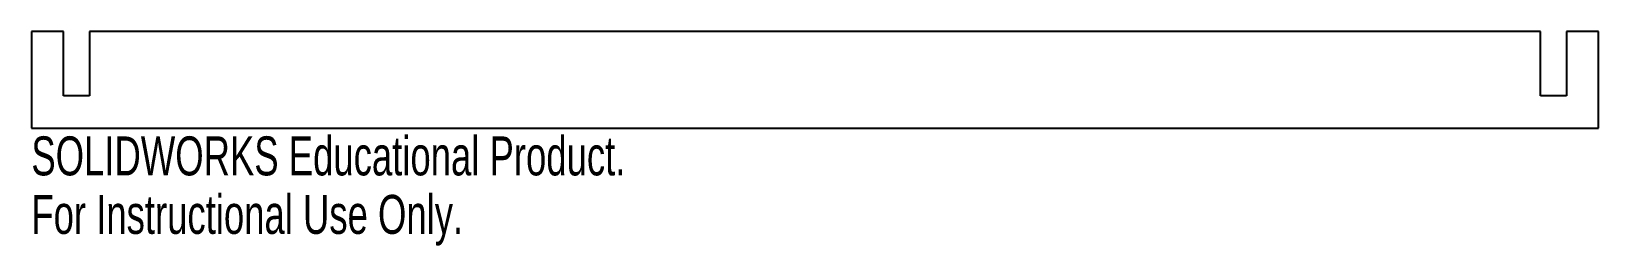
# Model space of a CAD drawing. Header units: millimetres. Extents: x -97 to 97, y -15 to 12.
import ezdxf

# ---------------------------------------------------------------- set-up
doc = ezdxf.new("R2010")
doc.units = ezdxf.units.MM
doc.styles.add('SLDTEXTSTYLE0', font='TXT', dxfattribs={"width": 0.7})

msp = doc.modelspace()

# ---------------------------------------------------------------- linework, layer by layer
at = {"color": 7, "linetype": 'Continuous', "lineweight": 25}
for p, q in [((-93.2, 12), (-97.2, 12)), ((-97.2, 12), (-97.2, 0)), ((-93.2, 4), (-93.2, 12)), ((90, 12), (-90, 12)), ((-90, 12), (-90, 4)), ((90, 4), (90, 12)), ((97.2, 12), (93.2, 12)), ((93.2, 12), (93.2, 4)), ((97.2, 0), (97.2, 12)), ((-90, 4), (-93.2, 4)), ((93.2, 4), (90, 4)), ((-97.2, 0), (97.2, 0))]:
    msp.add_line(p, q, dxfattribs=at)

# ---------------------------------------------------------------- texts
at = {"color": 7, "linetype": 'Continuous', "char_height": 4.8336, "attachment_point": 1, "style": 'SLDTEXTSTYLE0'}
for s, insert in [('SOLIDWORKS Educational Product.', (-97.2, -1.02)), ('For Instructional Use Only.', (-97.2, -8.27))]:
    msp.add_mtext(s, dxfattribs=dict(at, insert=insert))

doc.saveas('drawing.dxf')
